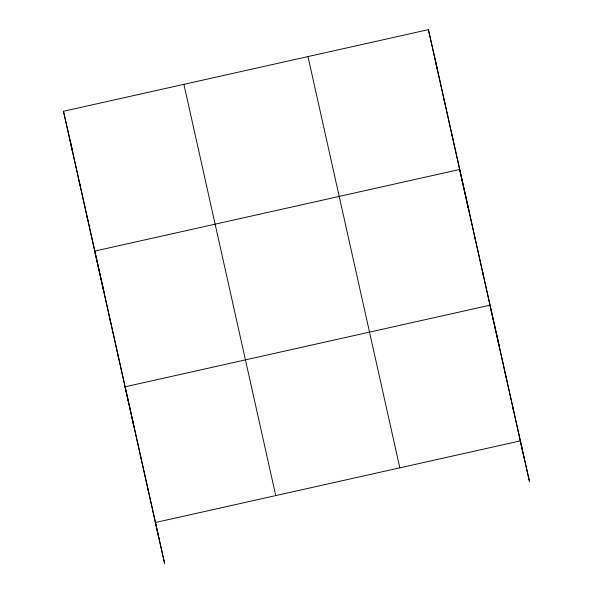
<?xml version="1.0" encoding="UTF-8"?>
<svg xmlns="http://www.w3.org/2000/svg" width="593" height="593" viewBox="0 0 593 593"><rect width="100%" height="100%" fill="white"/><g stroke="black" fill="none" stroke-linecap="round" stroke-linejoin="round"><path stroke-width="0.89" d="M159.028 538.815L63.473 111.276L428.398 29.65L437.671 70.471M436.203 64.607L437.152 68.803M444.009 99.565L444.965 103.76M451.814 134.522L452.77 138.71M468.9 210.293L459.627 169.479L94.71 251.106L103.983 291.919M467.202 203.406L468.159 207.602M474.778 237.333L475.734 241.529M482.361 271.26L483.31 275.456M499.21 346.008L489.937 305.187L125.019 386.821L134.292 427.635M497.512 339.122L498.468 343.31M505.095 373.049L506.044 377.237M512.671 406.976L513.627 411.171M63.473 111.276L72.754 152.097M71.286 146.234L72.235 150.429M79.091 181.191L80.048 185.387M86.897 216.149L87.853 220.344M102.285 285.033L103.241 289.228M109.861 318.96L110.817 323.155M117.444 352.887L118.392 357.082M132.595 420.748L133.551 424.944M140.178 454.675L141.127 458.871M147.753 488.602L148.71 492.798M434.921 58.381L529.527 481.724L520.246 440.903L155.329 522.529L164.602 563.35L70.004 140.007M428.398 29.65L523.945 457.181M307.975 56.587L399.83 467.84M183.897 84.339L275.752 495.592"/></g></svg>
